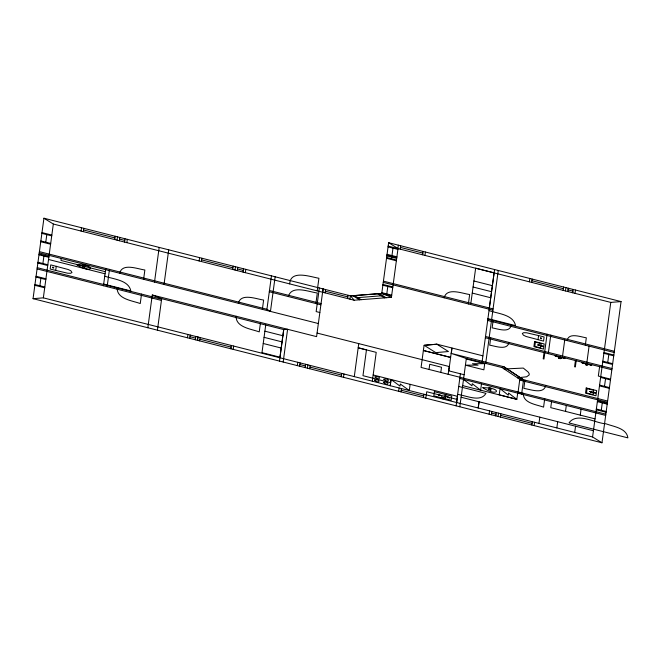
<?xml version="1.0" encoding="UTF-8"?>
<svg xmlns="http://www.w3.org/2000/svg" width="661" height="661" viewBox="0 0 661 661"><rect width="100%" height="100%" fill="white"/><g stroke="black" fill="none" stroke-linecap="round" stroke-linejoin="round"><path stroke-width="0.99" d="M388.627 242.703L398.021 248.519L391.419 297.326L381.761 293.451L388.627 242.703L621.067 301.581L601.973 442.787L33.05 298.673L43.932 218.213L350.537 295.88L381.761 293.451L391.609 295.938M39.883 285.775L40.891 278.314M42.899 263.499L43.907 256.038M45.774 242.19L46.807 234.614M33.05 298.673L43.345 297.847L53.326 224.029L43.932 218.213M55.706 270.423L50.178 269.027L50.74 264.879L68.199 269.514L70.892 270.82L71.966 272.547L70.562 273.307L67.695 273.224L55.706 270.423L56.268 266.276M61.225 258.459L60.961 260.451L105.339 271.696M81.063 231.053L81.51 227.739M83.369 231.639L83.815 228.318M103.447 285.742L105.785 268.449M107.14 286.676L109.478 269.382M114.733 239.579L115.179 236.266M117.038 240.166L117.484 236.845M119.344 240.753L119.79 237.431M117.187 287.932C116.757 299.069 132.291 300.615 140.248 303.548L141.528 294.095M119.658 273.249C122.268 262.681 137.488 268.994 144.866 269.994L143.602 279.314M124.549 242.066L124.995 238.753M126.854 242.653L127.309 239.332M147.841 327.749L152.27 294.996L316.586 336.639L323.039 288.915M154.5 282.073L159.185 247.412M157.417 330.178L161.672 298.665L152.27 294.996M164.027 284.486L168.712 249.825M187.468 337.788L187.914 334.466M199.135 260.963L199.581 257.641M189.773 338.374L190.228 335.053M201.431 261.549L201.886 258.228M195.342 339.787L195.796 336.466M197.35 340.291L197.796 336.97M197.656 340.365L198.102 337.052M199.655 340.878L200.101 337.556M232.722 269.473L233.168 266.152M235.027 270.052L235.448 266.73M237.307 270.63L237.753 267.317M230.887 348.785L231.342 345.472M236.126 316.239C235.696 327.393 251.263 328.947 259.236 331.888L260.517 322.419M238.324 303.308C240.951 292.699 256.228 299.045 263.623 300.044L262.367 309.398M243.074 272.092L243.521 268.771M233.201 349.372L233.647 346.05M245.38 272.679L245.826 269.358M275.141 276.785L270.456 311.447L266.928 309.265L271.448 275.844M265.722 325.022L261.987 352.644L279.958 357.196L283.693 329.575L287.601 329.277L283.172 362.03M289.667 283.891C290.501 269.539 310.207 276.761 318.916 278.264L317.214 290.873M279.479 361.096L283.743 329.591L161.672 298.665M288.336 296.558C291.592 284.643 308.827 291.873 317.313 293.005L315.884 303.539M297.326 365.616L297.772 362.294M299.631 366.202L300.077 362.881M305.134 367.59L305.58 364.277M307.439 368.177L307.886 364.864M319.346 287.981L316.156 311.587L319.85 312.521M309.745 368.764L310.191 365.442M322.791 292.286L323.237 288.964M325.096 292.873L325.551 289.551M347.636 298.582L348.083 295.26M349.942 299.16L350.388 295.847M341.216 376.737L341.671 373.415M343.53 377.324L343.976 374.002M354.288 376.63L358.749 343.621M372.325 381.19L376.216 352.363L358.188 347.793L366.458 349.9L362.972 375.688L390.659 382.702M386.792 293.914L387.792 286.477M391.543 258.765L391.758 257.154M391.973 255.567L392.981 248.131M397.897 248.486L398.352 245.165M400.211 249.073L400.657 245.752M390.155 385.71L390.998 379.497M390.254 385.718L391.097 379.513L400.012 386.115L400.302 384.008L409.291 390.535L410.134 384.338M398.657 391.287L399.112 387.966M400.971 391.866L401.417 388.552M422.668 254.758L423.123 251.444M424.982 255.344L425.428 252.023M423.47 397.567L423.916 394.253M429.03 369.524L429.741 364.269L441.507 367.252L440.796 372.507M425.775 398.153L426.742 391.742L457.082 399.434M444.134 297.805C446.803 287.122 462.188 293.509 469.657 294.525L468.376 303.944M448.158 374.324L449.216 366.533M448.811 370.846L451.884 347.983L436.913 344.191L424.073 345.306L421.074 367.442L605.84 414.166M451.306 353.42L452.041 348.025L482.902 355.841M456.107 405.837L460.403 373.779M456.66 402.541L457.503 396.336L373.159 374.969M470.863 303.283L475.656 268.159L494.114 272.836L489.314 307.96M459.8 406.771L466.327 358.518L451.174 353.387L503.806 366.723L523.553 379.786L521.62 394.121M482.001 362.484L494.577 269.539M480.638 390.18L481.481 383.95M484.711 363.666L483.885 369.83L465.427 365.153L478.052 365.169L472.425 363.74L484.711 363.666L466.261 358.989M485.695 363.426L498.262 270.473M490.71 337.804L489.71 345.207C495.345 346.009 507.367 350.867 508.987 342.431M493.131 320.552L492.139 327.897C497.716 328.699 509.631 333.499 511.209 325.138M489.099 414.191L489.545 410.878M491.404 414.778L491.858 411.456M495.775 415.885L496.229 412.563M499.229 394.89L500.071 388.668L508.301 395.146L508.59 393.055L516.844 399.351L517.687 393.121M498.08 416.471L498.534 413.15M500.394 417.05L500.84 413.736M529.395 281.793L529.841 278.471M531.7 282.379L532.155 279.058M524.941 380.116L523.826 388.387C530.246 389.279 543.722 394.799 545.788 385.396M523.347 393.27C522.752 403.16 536.575 404.565 543.582 407.143L544.722 398.682M538.013 339.721L538.575 335.573L526.577 332.772L523.719 332.69L522.314 333.45L523.38 335.177L526.082 336.482L543.54 341.117L544.102 336.97L538.575 335.573M538.707 345.587L538.798 344.968M531.832 425.015L532.279 421.701M534.138 425.601L534.584 422.28M544.044 352.594L543.202 358.824L543.97 359.014L544.813 352.792M544.573 352.734L547.077 334.218M548.266 353.668L550.77 335.152M538.971 423.387L539.814 417.165M563.147 290.344L563.602 287.023M555.24 355.486L555.157 356.122L559.586 357.246M556.141 356.37L556.232 355.734M565.461 290.931L565.907 287.609M551.555 401.706L550.753 407.655L595.024 418.867M567.766 291.509L568.212 288.196M558.644 357.907L559.553 357.502L559.677 356.61M558.644 357.94L561.115 358.568C554.843 356.494 563.189 361.046 560.503 356.816M562.561 355.998L564.725 339.961M572.732 292.773L573.178 289.452M567.088 340.58C568.7 332.153 580.705 336.994 586.324 337.804L585.324 345.199M564.965 357.948L564.874 358.584L560.421 357.452M556.843 427.907L557.677 421.685M575.037 293.352L575.491 290.039M565.51 411.39L566.312 405.441M575.425 360.542L574.583 366.772L575.351 366.962L576.194 360.741M581.994 362.261L581.903 362.897L586.34 364.021M582.895 363.145L582.977 362.509M574.706 432.434L575.549 426.213M586.423 363.385C583.894 365.839 589.174 366.582 587.249 363.591M586.918 362.17L589.083 346.124M580.267 415.133L581.069 409.184M591.711 364.723L591.628 365.359L587.166 364.228M599.601 366.665L598.329 376.051L610.574 379.158M601.973 442.787L592.578 436.971L610.772 302.408L621.067 301.581M601.279 410.241L602.278 402.88M604.509 386.33L605.55 378.687M607.74 362.435L608.806 354.577M466.327 358.518L501.996 367.549L503.806 366.723L523.363 379.711M521.785 392.874L517.927 393.188L519.868 378.827L607.616 401.053M381.761 293.443L350.537 295.88L354.147 300.226L391.419 297.326M357.849 297.624L381.116 295.814M504.161 368.987L523.281 368.07L528.098 371.978L529.122 373.556L529.221 374.878L526.643 376.778L517.505 377.811M439.499 394.972C437.789 395.005 441.325 395.922 439.714 395.022M448.48 397.244C446.778 397.286 450.315 398.195 448.703 397.302M538.847 345.62L539.789 345.414L537.641 344.868L543.02 346.678L543.102 346.058C538.773 344.183 537.12 345.488 538.847 345.025M523.553 379.786L519.802 379.331L501.996 367.549M489.809 389.503C488.14 389.362 491.635 390.271 490.024 389.552M400.434 247.412L422.9 253.105M531.923 280.718L563.37 288.683M567.989 289.857L572.955 291.113M388.164 246.107L610.772 302.408M388.057 246.884L397.897 249.379M387.049 254.32L396.897 256.815M386.949 255.105L396.79 257.625M386.834 255.906L396.683 258.401M386.619 257.517L396.46 260.013M386.52 258.294L396.36 260.789M473.879 280.983L492.379 285.668M473.061 287.023L491.511 291.699M472.243 293.071L490.702 297.747M383.43 281.14L493.065 308.91M383.256 282.379L492.899 310.149M489.024 310.563C497.94 313.777 513.316 314.446 515.539 325.617L487.934 318.627M382.983 284.453L392.824 286.94M382.876 285.23L392.717 287.725M487.859 319.222L614.35 351.264M381.868 292.666L391.709 295.161M487.686 320.461L614.176 352.503M603.989 352.553L613.838 355.04M603.89 353.329L613.73 355.816M602.824 361.195L612.664 363.682M83.592 229.978L114.956 237.927M119.567 239.092L124.772 240.414M201.663 259.889L232.945 267.812M237.53 268.969L243.298 270.432M325.328 291.212L347.86 296.921M602.716 361.972L612.557 364.467M53.326 224.029L354.147 300.226M485.521 336.482L612.012 368.524M485.356 337.73L611.846 369.772M559.561 357.436L560.388 357.651M586.307 364.211L587.142 364.426M41.99 232.589L51.831 235.085M269.473 290.493L321.056 303.564M41.883 233.366L51.723 235.861M269.3 291.741L320.891 304.804M600.626 377.439L610.467 379.935M40.858 240.943L50.699 243.438M40.751 241.728L50.6 244.215M599.593 385.082L609.434 387.577M599.486 385.867L609.326 388.354M39.412 251.634L266.928 309.265M39.239 252.882L318.354 323.535M450.595 357.386L423.354 350.487L450.604 357.452M39.09 254.014L48.931 256.509M38.982 254.791L48.831 257.286M48.55 259.484L105.058 273.794M519.703 380.075L607.442 402.301M597.461 400.855L607.302 403.35M104.744 276.141C113.51 279.314 128.639 279.95 130.837 290.939L103.67 284.056M597.354 401.632L607.195 404.127M37.974 262.252L47.823 264.747M317.065 333.061L449.389 366.582M37.867 263.028L47.716 265.524M448.637 370.804L464.129 374.729M596.354 408.994L606.203 411.489M37.239 267.68L161.606 299.185M596.255 409.779L606.096 412.266M37.074 268.928L161.433 300.425M459.808 378.464L605.674 415.414M264.887 331.178L282.867 335.73M36.074 276.29L45.923 278.777M35.975 277.066L45.816 279.562M500.03 395.022L516.059 399.087M462.659 385.619L516.844 399.351M458.726 386.454L485.967 393.353C480.489 402.78 466.096 395.452 457.652 394.394M264.053 337.333L282.032 341.886M34.967 284.527L44.808 287.014M34.859 285.304L44.7 287.791M263.227 343.489L281.198 348.041M461.097 397.228L593.421 430.741M43.345 297.847L592.578 436.971M190.004 336.713L195.573 338.126M199.878 339.217L231.119 347.132M299.854 364.541L305.357 365.93M309.968 367.103L341.448 375.076M401.194 390.213L423.693 395.906M491.627 413.117L495.998 414.224M500.617 415.397L532.055 423.354M379.521 293.624L386.14 297.739M377.811 293.757L384.429 297.871M354.544 295.566L361.162 299.681M352.834 295.707L359.452 299.813M463.501 379.397L471.962 385.809L472.251 383.694L480.605 390.172M52.797 267.201L52.706 267.862L53.64 268.093L53.731 267.441L52.797 267.201M76.792 264.722C92.581 274.786 97.192 264.574 76.792 264.722M82.782 266.35L84.922 266.97L82.782 266.35M83.162 264.706L83.038 265.598L84.881 266.069L85.005 265.177L83.162 264.706M83.236 266.482L84.459 266.837L83.236 266.482M374.539 380.058C379.331 384.859 381.612 378.662 374.539 380.058M374.961 376.952C379.753 381.761 382.033 375.564 374.961 376.952M383.446 382.314C388.238 387.115 390.519 380.918 383.446 382.314M383.859 379.216C388.651 384.016 390.932 377.819 383.859 379.216M434.351 391.684L433.79 395.84L444.514 398.558L445.076 394.402L434.351 391.684M438.507 394.865L440.647 395.542L438.507 394.865M441.631 396.914L441.432 398.368L443.283 398.839L443.481 397.385L441.631 396.914M445.952 394.634L445.39 398.79L451.182 400.252L451.744 396.104L445.952 394.634M447.497 397.145L449.629 397.815L447.497 397.145M479.051 401.772L478.209 407.994L479.051 401.781M482.844 387.718C498.592 397.864 503.261 387.495 482.844 387.718M488.826 389.346L490.966 389.973L488.826 389.346M489.206 387.685L489.082 388.585L490.933 389.056L491.057 388.147L489.206 387.685M534.6 341.514L533.906 346.645L543.516 349.082L544.21 343.951L534.6 341.514M535.393 342.158L534.815 346.438L540.591 347.901L541.169 343.621L535.393 342.158M540.64 337.895L540.549 338.556L541.475 338.796L541.566 338.135L540.64 337.895M556.653 356.13L556.182 356.056L556.653 356.114M563.42 357.841L563.874 358.006L563.42 357.824M563.916 357.684L563.833 358.32L563.949 357.692M569.278 422.519L569.22 423.007L627.884 437.863C626.62 428.088 613.582 426.667 606.013 423.808C595.701 423.412 577.491 411.952 569.278 422.519M583.399 362.906L582.936 362.831L583.399 362.889M586.216 387.949L585.514 393.146L595.966 395.79L596.668 390.601L586.216 387.949M590.166 364.616L590.62 364.781L590.166 364.599M587.084 388.618L586.497 392.948L593.041 394.6L593.628 390.271L587.084 388.618M590.67 364.459L590.579 365.095L590.694 364.467M589.645 391.436L591.777 392.113L589.645 391.436M590.099 391.585L591.322 391.965L590.099 391.585M591.182 391.626L591.091 392.246L595.404 393.336L595.487 392.717L591.182 391.626M436.814 344.199L424.18 345.323L435.814 352.635L448.447 351.52L436.814 344.199"/></g></svg>
